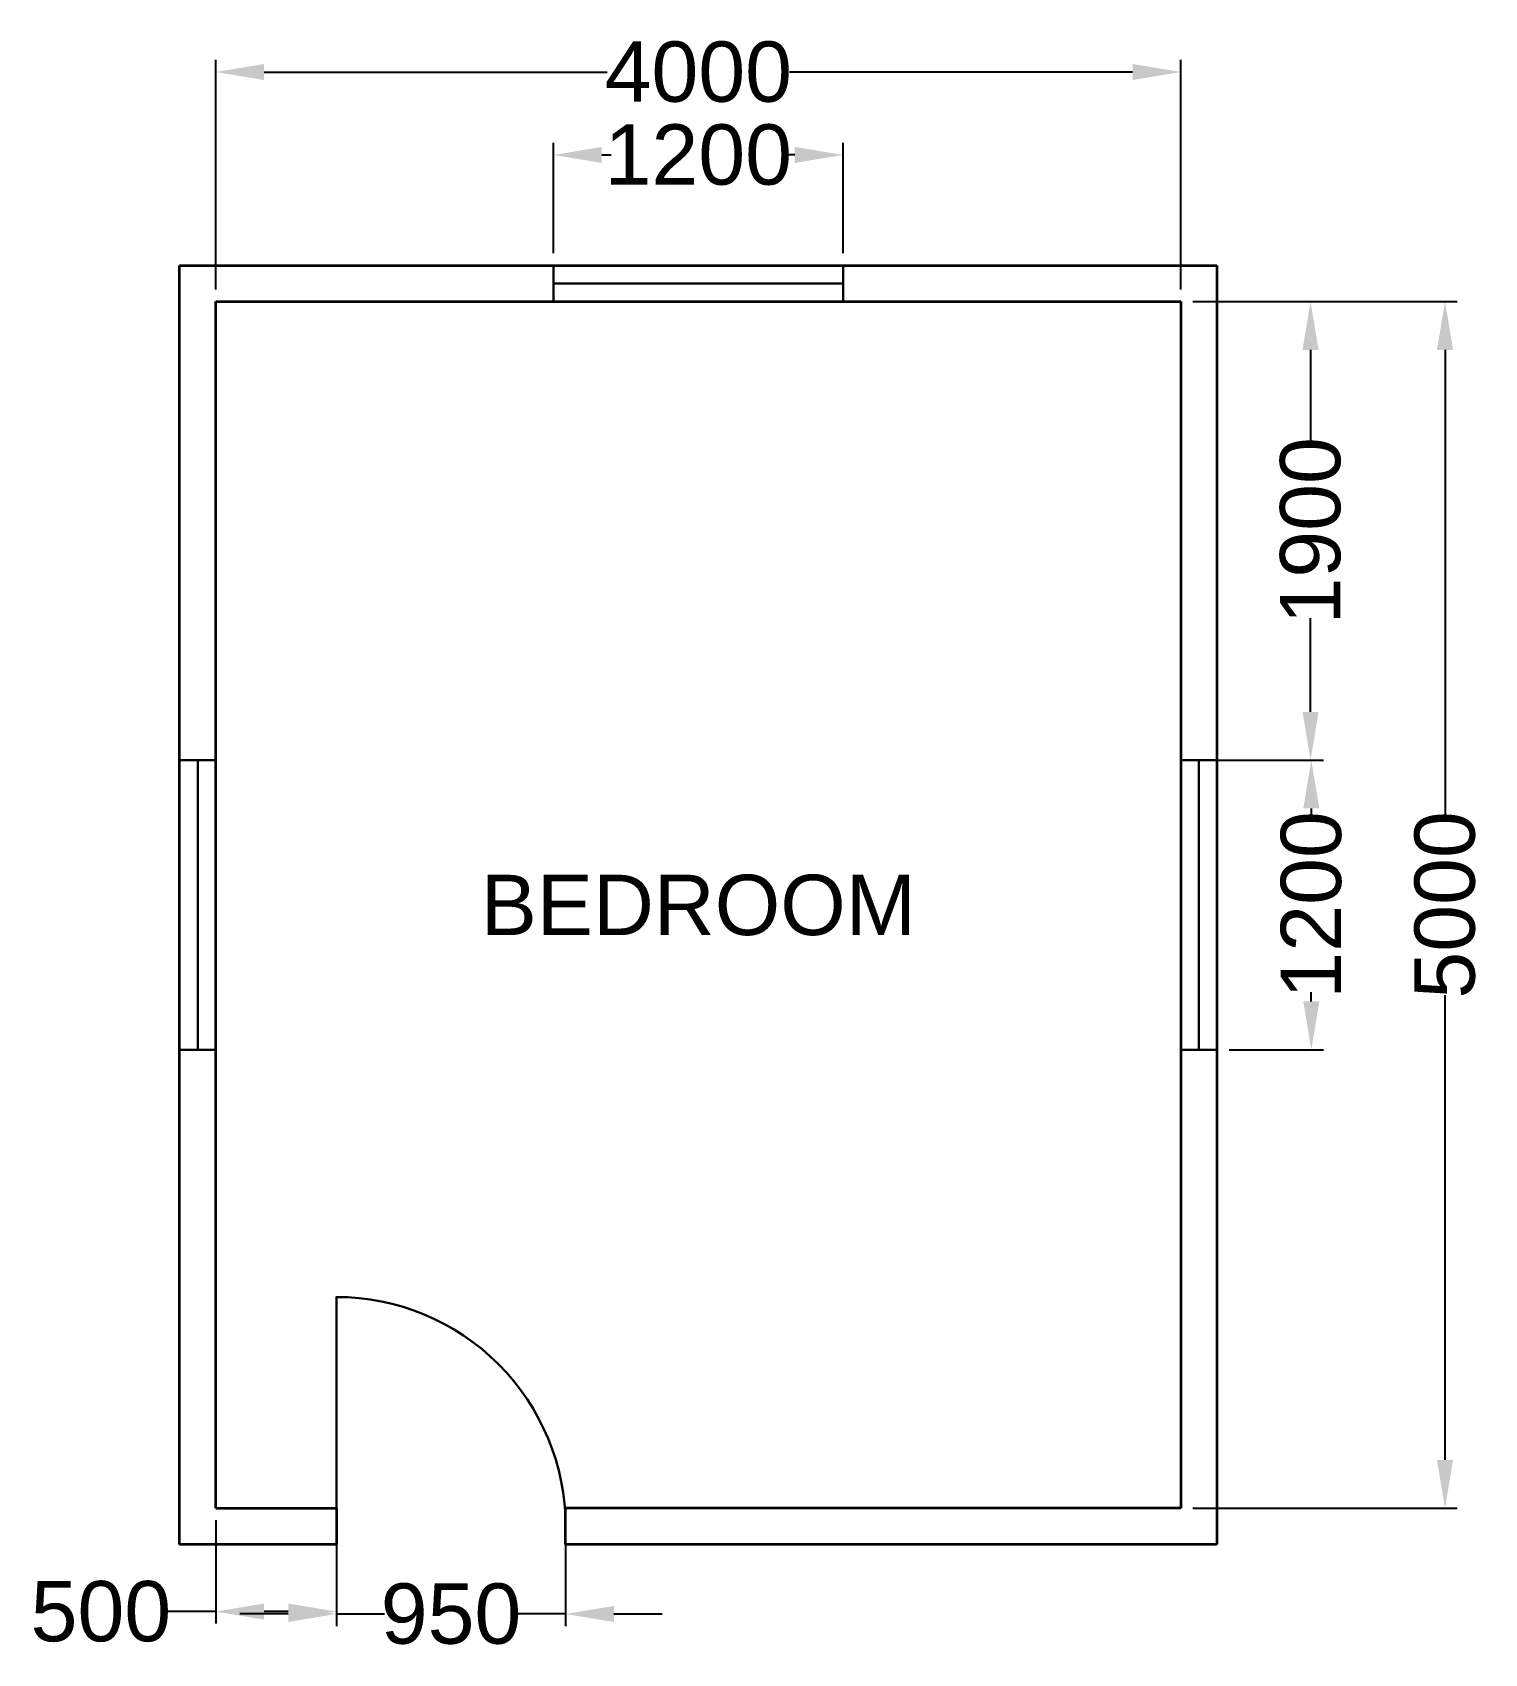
# Model space of a CAD drawing. Header units: millimetres. Extents: x 876 to 6895, y 871 to 7588.
import ezdxf
from ezdxf.enums import TextEntityAlignment as Align

# ---------------------------------------------------------------- set-up
doc = ezdxf.new("R2010")
doc.units = ezdxf.units.MM
for name, color, linetype, lineweight in [('Annotations', 1, 'Continuous', 30), ('Doors', 30, 'Continuous', 30), ('Walls', 2, 'Continuous', 35), ('Windows', 4, 'Continuous', 30)]:
    doc.layers.add(name, color=color, linetype=linetype, lineweight=lineweight)
doc.styles.add('LAB5 TEXT', font='arial.ttf', dxfattribs={"height": 250})
doc.dimstyles.new('LAB5 DIM', dxfattribs={"dimtxt": 250, "dimasz": 200, "dimexe": 50, "dimexo": 50, "dimtad": 0, "dimdec": 0, "dimdsep": 46, "dimtxsty": 'LAB5 TEXT', "dimcen": 2.5, "dimclrt": 256, "dimadec": 0, "dimazin": 0, "dimtfac": 1, "dimtdec": 0, "dimtmove": 0, "dimatfit": 3, "dimfxl": 1, "dimtfillclr": 256, "dimarcsym": 0})

# ---------------------------------------------------------------- blocks, each defined once
blk = doc.blocks.new('*D4')
at = {"layer": 'Annotations', "color": 0, "lineweight": -2, "transparency": 16777216}
for p, q in [((5685.9, 6473), (6781.1, 6473)), ((6731.1, 6273), (6731.1, 4346.5)), ((6731.1, 1673), (6731.1, 3599.6)), ((5685.9, 1473), (6781.1, 1473))]:
    blk.add_line(p, q, dxfattribs=at)
at = {"layer": 'Annotations', "color": 0, "transparency": 16777216}
for points in [[(6697.7, 6273), (6764.4, 6273), (6731.1, 6473)], [(6697.7, 1673), (6764.4, 1673), (6731.1, 1473)]]:
    blk.add_solid(points, dxfattribs=at)
at = {"layer": 'Defpoints', "color": 0, "transparency": 16777216}
for p in [(5635.9, 6473), (5635.9, 1473), (6731.1, 1473)]:
    blk.add_point(p, dxfattribs=at)
at = {"layer": 'Annotations', "transparency": 16777216, "insert": (6731.1, 3973), "char_height": 250, "attachment_point": 5, "rotation": 90, "style": 'LAB5 TEXT'}
blk.add_mtext('5000', dxfattribs=at)
blk = doc.blocks.new('*D5')
at = {"layer": 'Annotations', "color": 0, "lineweight": -2, "transparency": 16777216}
for p, q in [((5835.9, 4573), (6226.9, 4573)), ((6176.9, 4373), (6176.9, 4334.8)), ((6176.9, 3573), (6176.9, 3611.3)), ((5835.9, 3373), (6226.9, 3373))]:
    blk.add_line(p, q, dxfattribs=at)
at = {"layer": 'Annotations', "color": 0, "transparency": 16777216}
for points in [[(6143.5, 4373), (6210.2, 4373), (6176.9, 4573)], [(6143.5, 3573), (6210.2, 3573), (6176.9, 3373)]]:
    blk.add_solid(points, dxfattribs=at)
at = {"layer": 'Defpoints', "color": 0, "transparency": 16777216}
for p in [(5785.9, 4573), (6176.9, 4573), (5785.9, 3373)]:
    blk.add_point(p, dxfattribs=at)
at = {"layer": 'Annotations', "transparency": 16777216, "insert": (6176.9, 3973), "char_height": 250, "attachment_point": 5, "rotation": 90, "style": 'LAB5 TEXT'}
blk.add_mtext('1200', dxfattribs=at)
blk = doc.blocks.new('*D6')
at = {"layer": 'Annotations', "color": 0, "lineweight": -2, "transparency": 16777216}
for p, q in [((5685.9, 6473), (6223.8, 6473)), ((6173.8, 6273), (6173.8, 5884.8)), ((6173.8, 4773), (6173.8, 5161.3)), ((5685.9, 4573), (6223.8, 4573))]:
    blk.add_line(p, q, dxfattribs=at)
at = {"layer": 'Annotations', "color": 0, "transparency": 16777216}
for points in [[(6140.4, 6273), (6207.1, 6273), (6173.8, 6473)], [(6140.4, 4773), (6207.1, 4773), (6173.8, 4573)]]:
    blk.add_solid(points, dxfattribs=at)
at = {"layer": 'Defpoints', "color": 0, "transparency": 16777216}
for p in [(5635.9, 6473), (6173.8, 6473), (5635.9, 4573)]:
    blk.add_point(p, dxfattribs=at)
at = {"layer": 'Annotations', "transparency": 16777216, "insert": (6173.8, 5523), "char_height": 250, "attachment_point": 5, "rotation": 90, "style": 'LAB5 TEXT'}
blk.add_mtext('1900', dxfattribs=at)
blk = doc.blocks.new('*D7')
at = {"layer": 'Annotations', "color": 0, "lineweight": -2, "transparency": 16777216}
for p, q in [((3085.9, 1348), (3085.9, 984.6)), ((2135.9, 1273), (2135.9, 984.6)), ((1935.9, 1034.6), (1735.9, 1034.6)), ((2135.9, 1034.6), (2334.5, 1034.6)), ((3085.9, 1034.6), (2887.3, 1034.6)), ((3285.9, 1034.6), (3485.9, 1034.6))]:
    blk.add_line(p, q, dxfattribs=at)
at = {"layer": 'Annotations', "color": 0, "transparency": 16777216}
for points in [[(1935.9, 1068), (1935.9, 1001.3), (2135.9, 1034.6)], [(3285.9, 1068), (3285.9, 1001.3), (3085.9, 1034.6)]]:
    blk.add_solid(points, dxfattribs=at)
at = {"layer": 'Defpoints', "color": 0, "transparency": 16777216}
for p in [(3085.9, 1398), (2135.9, 1323), (2135.9, 1034.6)]:
    blk.add_point(p, dxfattribs=at)
at = {"layer": 'Annotations', "transparency": 16777216, "insert": (2610.9, 1034.6), "char_height": 250, "attachment_point": 5, "style": 'LAB5 TEXT'}
blk.add_mtext('950', dxfattribs=at)
blk = doc.blocks.new('*D8')
at = {"layer": 'Annotations', "color": 0, "lineweight": -2, "transparency": 16777216}
for p, q in [((1635.9, 1423), (1635.9, 994.6)), ((2135.9, 1423), (2135.9, 994.6)), ((1635.9, 1044.6), (1435.9, 1044.6)), ((1935.9, 1044.6), (1835.9, 1044.6))]:
    blk.add_line(p, q, dxfattribs=at)
at = {"layer": 'Annotations', "color": 0, "transparency": 16777216}
for points in [[(1835.9, 1078), (1835.9, 1011.3), (1635.9, 1044.6)], [(1935.9, 1078), (1935.9, 1011.3), (2135.9, 1044.6)]]:
    blk.add_solid(points, dxfattribs=at)
at = {"layer": 'Defpoints', "color": 0, "transparency": 16777216}
for p in [(1635.9, 1473), (2135.9, 1473), (1635.9, 1044.6)]:
    blk.add_point(p, dxfattribs=at)
at = {"layer": 'Annotations', "transparency": 16777216, "insert": (1159.5, 1044.6), "char_height": 250, "attachment_point": 5, "style": 'LAB5 TEXT'}
blk.add_mtext('500', dxfattribs=at)
blk = doc.blocks.new('*D10')
at = {"layer": 'Annotations', "color": 0, "lineweight": -2, "transparency": 16777216}
for p, q in [((3035.9, 6673), (3035.9, 7130.7)), ((4235.9, 6673), (4235.9, 7130.7)), ((3235.9, 7080.7), (3274.2, 7080.7)), ((4035.9, 7080.7), (3997.6, 7080.7))]:
    blk.add_line(p, q, dxfattribs=at)
at = {"layer": 'Annotations', "color": 0, "transparency": 16777216}
for points in [[(3235.9, 7114), (3235.9, 7047.3), (3035.9, 7080.7)], [(4035.9, 7114), (4035.9, 7047.3), (4235.9, 7080.7)]]:
    blk.add_solid(points, dxfattribs=at)
at = {"layer": 'Defpoints', "color": 0, "transparency": 16777216}
for p in [(3035.9, 7080.7), (3035.9, 6623), (4235.9, 6623)]:
    blk.add_point(p, dxfattribs=at)
at = {"layer": 'Annotations', "transparency": 16777216, "insert": (3635.9, 7080.7), "char_height": 250, "attachment_point": 5, "style": 'LAB5 TEXT'}
blk.add_mtext('1200', dxfattribs=at)
blk = doc.blocks.new('*D11')
at = {"layer": 'Annotations', "color": 0, "lineweight": -2, "transparency": 16777216}
for p, q in [((1635.9, 6523), (1635.9, 7474.3)), ((5635.9, 6523), (5635.9, 7474.3)), ((1835.9, 7424.3), (3257.4, 7424.3)), ((5435.9, 7424.3), (4014.4, 7424.3))]:
    blk.add_line(p, q, dxfattribs=at)
at = {"layer": 'Annotations', "color": 0, "transparency": 16777216}
for points in [[(1835.9, 7457.7), (1835.9, 7391), (1635.9, 7424.3)], [(5435.9, 7457.7), (5435.9, 7391), (5635.9, 7424.3)]]:
    blk.add_solid(points, dxfattribs=at)
at = {"layer": 'Defpoints', "color": 0, "transparency": 16777216}
for p in [(5635.9, 7424.3), (1635.9, 6473), (5635.9, 6473)]:
    blk.add_point(p, dxfattribs=at)
at = {"layer": 'Annotations', "transparency": 16777216, "insert": (3635.9, 7424.3), "char_height": 250, "attachment_point": 5, "style": 'LAB5 TEXT'}
blk.add_mtext('4000', dxfattribs=at)

msp = doc.modelspace()

# ---------------------------------------------------------------- linework, layer by layer
at = {"layer": 'Doors'}
msp.add_lwpolyline([(3085.9, 1398, 0.414214), (2135.9, 2348), (2135.9, 1398)], format="xyb", dxfattribs=at)
at = {"layer": 'Walls'}
for p, q in [((1485.9, 6473), (1485.9, 6623)), ((1485.9, 6623), (1635.9, 6623)), ((1635.9, 6623), (5785.9, 6623)), ((5785.9, 6623), (5785.9, 1323)), ((1485.9, 1473), (1485.9, 6473)), ((1635.9, 1473), (1635.9, 6473)), ((1635.9, 6473), (5635.9, 6473)), ((5635.9, 6473), (5635.9, 1473)), ((1485.9, 1323), (1485.9, 1473)), ((1635.9, 1473), (2135.9, 1473)), ((2135.9, 1473), (2135.9, 1323)), ((3085.9, 1323), (3085.9, 1473)), ((5635.9, 1473), (3085.9, 1473)), ((2135.9, 1323), (1485.9, 1323)), ((5635.9, 1323), (3085.9, 1323)), ((5785.9, 1323), (3085.9, 1323))]:
    msp.add_line(p, q, dxfattribs=at)
at = {"layer": 'Windows'}
for p, q in [((3035.9, 6548), (4235.9, 6548)), ((1560.9, 4573), (1560.9, 3373)), ((5710.9, 4573), (5710.9, 3373)), ((5710.9, 4573), (5710.9, 3373))]:
    msp.add_line(p, q, dxfattribs=at)
for points in [[(3035.9, 6623), (3035.9, 6473)], [(4235.9, 6473), (4235.9, 6623)], [(1635.9, 4573), (1485.9, 4573)], [(5785.9, 4573), (5635.9, 4573)], [(5785.9, 4573), (5635.9, 4573)], [(1485.9, 3373), (1635.9, 3373)], [(5635.9, 3373), (5785.9, 3373)], [(5635.9, 3373), (5785.9, 3373)]]:
    msp.add_lwpolyline(points, dxfattribs=at)

# ---------------------------------------------------------------- texts
at = {"layer": 'Annotations', "style": 'LAB5 TEXT'}
msp.add_text('BEDROOM', height=250, dxfattribs=at).set_placement((3635.9, 3973), align=Align.MIDDLE_CENTER)

# ---------------------------------------------------------------- dimensions: what is measured, and where the dimension line sits
at = {"layer": 'Annotations'}
for base, p1, p2, picture, middle in [((5635.9, 7424.3), (1635.9, 6473), (5635.9, 6473), '*D11', (3635.9, 7424.3)), ((3035.9, 7080.7), (4235.9, 6623), (3035.9, 6623), '*D10', (3635.9, 7080.7)), ((1635.9, 1044.6), (2135.9, 1473), (1635.9, 1473), '*D8', (1159.5, 1044.6)), ((2135.9, 1034.6), (3085.9, 1398), (2135.9, 1323), '*D7', (2610.9, 1034.6))]:
    dim = msp.add_linear_dim(base=base, p1=p1, p2=p2, dimstyle='LAB5 DIM', dxfattribs=at)
    dim.commit()
    dim.dimension.update_dxf_attribs({"geometry": picture, "text_midpoint": middle})
for base, p1, p2, picture, middle in [((6731.1, 1473), (5635.9, 6473), (5635.9, 1473), '*D4', (6731.1, 3973)), ((6173.8, 6473), (5635.9, 4573), (5635.9, 6473), '*D6', (6173.8, 5523)), ((6176.9, 4573), (5785.9, 3373), (5785.9, 4573), '*D5', (6176.9, 3973))]:
    dim = msp.add_linear_dim(base=base, p1=p1, p2=p2, angle=90, dimstyle='LAB5 DIM', dxfattribs=at)
    dim.commit()
    dim.dimension.update_dxf_attribs({"geometry": picture, "text_midpoint": middle})

doc.saveas('drawing.dxf')
